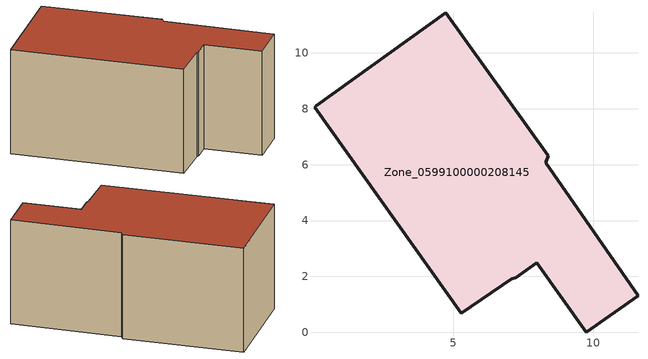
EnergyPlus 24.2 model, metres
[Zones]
Zone_0599100000208145
 floor ground (C_G): 7.24,1.96 7.09,1.92 5.27,0.69 0.03,8.05 0.09,8.1 4.72,11.44 8.39,6.32 8.31,6.07 11.61,1.31 9.76,0 7.99,2.49 z0
 wall outside (C_F): 9.76,0 11.61,1.31 8.31,6.07 8.39,6.32 4.72,11.44 0.09,8.1 0.03,8.05 5.27,0.69 7.09,1.92 7.24,1.96 7.99,2.49 9.76,0 z0:5.67
 roof outside (C_R): 7.09,1.92 7.24,1.96 7.99,2.49 9.76,0 11.61,1.31 8.31,6.07 8.39,6.32 4.72,11.44 0.09,8.1 0.03,8.05 5.27,0.69 z5.67
[BUILDING]
Pand.0599100000208145: North Axis=0; Terrain=City; Loads Convergence Tolerance Value=0.04; Temperature Convergence Tolerance Value=0.4; Solar Distribution=FullExterior; Maximum Number of Warmup Days=25; Minimum Number of Warmup Days=1
[Site:Location]
Rotterdam.The.Hague.AP_ZH_NLD Design_Conditions: Latitude=51.96; Longitude=4.45; Time Zone=1; Elevation=-4.5
[SITE:GROUNDTEMPERATURE:BUILDINGSURFACE]
18, 18, 18, 18, 18, 18, 18, 18, 18, 18, 18, 18
[MATERIAL] Thermal Absorptance=0.9; Solar Absorptance=0.7; Visible Absorptance=0.7
Name | Roughness | Thickness | Conductivity | Density | Specific Heat
G.TC.1975-1991 | MediumSmooth | 0.15 | 0.288461 | 540 | 1210
F.TC.1975-1991 | Rough | 0.3 | 0.230769 | 1920 | 840
R.TC.1975-1991 | MediumRough | 0.2 | 0.153846 | 1500 | 1000
[CONSTRUCTION]
C_G: G.TC.1975-1991
C_F: F.TC.1975-1991
C_R: R.TC.1975-1991
[ZONE]
Zone_0599100000208145: Type=1; Multiplier=1; Ceiling Height=Autocalculate; Volume=Autocalculate; Floor Area=autocalculate; Part of Total Floor Area=Yes
[ZONEINFILTRATION:DESIGNFLOWRATE]
Infil_Zone_0599100000208145: Zone or ZoneList or Space or SpaceList=Zone_0599100000208145; Schedule=AlwaysOn; Design Flow Rate Calculation Method=Flow/Area; Flow Rate per Floor Area=0.003; Constant Term Coefficient=1; Temperature Term Coefficient=0; Velocity Term Coefficient=0; Velocity Squared Term Coefficient=0
[HVACTEMPLATE:ZONE:IDEALLOADSAIRSYSTEM]
Zone_0599100000208145: Maximum Heating Supply Air Temperature=50; Minimum Cooling Supply Air Temperature=13; Maximum Heating Supply Air Humidity Ratio=0.0156; Minimum Cooling Supply Air Humidity Ratio=0.0077; Heating Limit=NoLimit; Cooling Limit=NoLimit; Dehumidification Control Type=ConstantSensibleHeatRatio; Cooling Sensible Heat Ratio=0.7; Dehumidification Setpoint=60; Humidification Control Type=None; Humidification Setpoint=30; Outdoor Air Method=None; Outdoor Air Flow Rate per Person=0.00944; Outdoor Air Flow Rate per Zone Floor Area=0; Outdoor Air Flow Rate per Zone=0; Demand Controlled Ventilation Type=None; Outdoor Air Economizer Type=NoEconomizer; Heat Recovery Type=None; Sensible Heat Recovery Effectiveness=0.7; Latent Heat Recovery Effectiveness=0.65
[ZONECONTROL:THERMOSTAT]
ThermostatControl_Zone_0599100000208145: Zone or ZoneList=Zone_0599100000208145; Control Type Schedule=DualSetpointControlType; Control 1=Thermostat_Zone_0599100000208145; Temperature Difference Between Cutout And Setpoint=0
[THERMOSTATSETPOINT:DUALSETPOINT]
Thermostat_Zone_0599100000208145: Heating Setpoint Temperature Schedule=HeatingSetpoint_Zone_0599100000208145; Cooling Setpoint Temperature Schedule=CoolingSetpoint_Zone_0599100000208145
[SCHEDULE:COMPACT]
HeatingSetpoint_Zone_0599100000208145: Through: 12/31, For: AllDays, Until: 24:00, 21
CoolingSetpoint_Zone_0599100000208145: Through: 12/31, For: AllDays, Until: 24:00, 24
DualSetpointControlType: Through: 12/31, For: AllDays, Until: 24:00, 4
AlwaysOn: Through: 12/31, For: AllDays, Until: 24:00, 1
